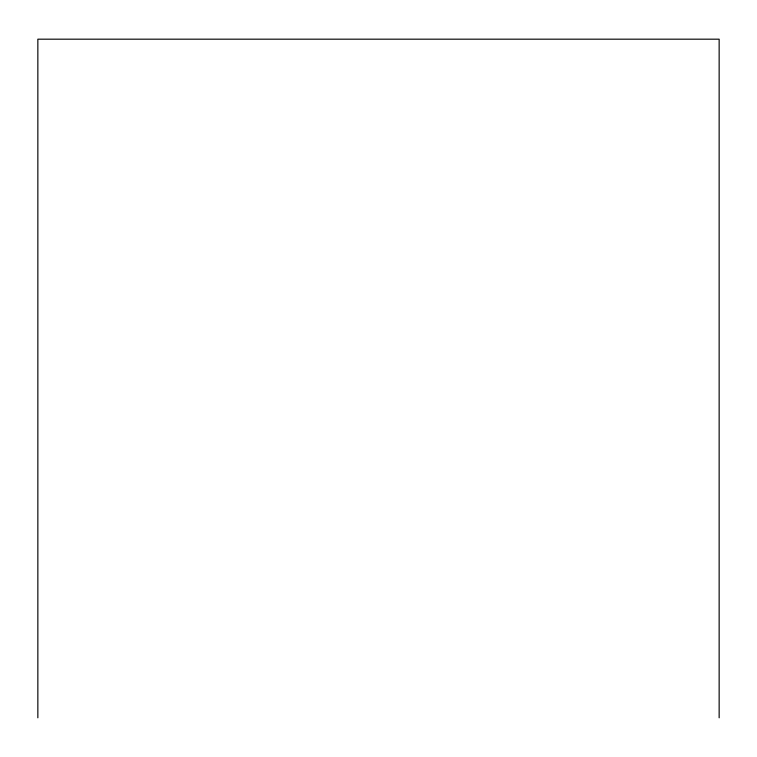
<?xml version="1.0" encoding="UTF-8"?>
<svg xmlns="http://www.w3.org/2000/svg" width="757" height="757" viewBox="0 0 757 757"><rect width="100%" height="100%" fill="white"/><g stroke="black" fill="none" stroke-linecap="round" stroke-linejoin="round"><path stroke-width="1.14" d="M719.15 717.816L719.15 39.184L37.85 39.184L37.85 717.816"/></g></svg>
